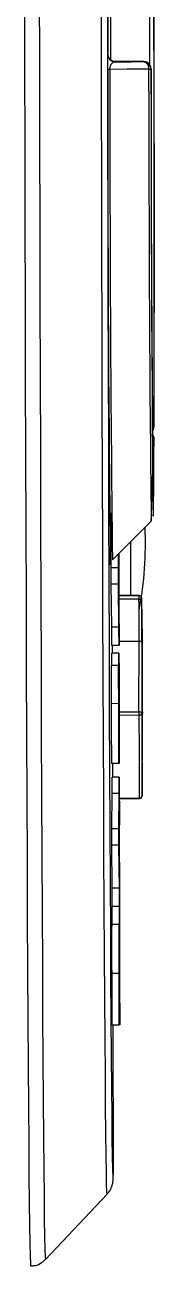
# Model space of a CAD drawing. Header units: millimetres. Extents: x 2301 to 4250, y 838 to 2217.
# Drawn here: x 3352.3 to 3361.4, y 1100.1 to 1186.9 of the extents above; entities that cross this region are included whole.
import ezdxf

# ---------------------------------------------------------------- set-up
doc = ezdxf.new("R2010")
doc.units = ezdxf.units.MM

msp = doc.modelspace()

# ---------------------------------------------------------------- linework, layer by layer
at = {"color": 7, "linetype": 'Continuous', "lineweight": 25}
for p, q in [((3358.149, 1184.797), (3358.168, 1184.804)), ((3358.669, 1184.305), (3358.65, 1184.298)), ((3360.666, 1184.307), (3358.669, 1184.305)), ((3360.657, 1184.304), (3360.666, 1184.307)), ((3361.013, 1182.236), (3361.01, 1183.773)), ((3361.166, 1183.808), (3361.157, 1183.804)), ((3361.362, 1161.027), (3361.37, 1158.789)), ((3361.334, 1158.146), (3361.351, 1158.02)), ((3361.359, 1155.782), (3361.351, 1158.02)), ((3358.471, 1149.49), (3361.173, 1152.202)), ((3361.173, 1152.202), (3361.171, 1152.206)), ((3358.388, 1148.944), (3358.409, 1151.415)), ((3358.888, 1148.945), (3358.896, 1149.917)), ((3358.906, 1149.45), (3358.894, 1148.085)), ((3358.911, 1146.459), (3358.906, 1149.45)), ((3358.91, 1149.874), (3358.908, 1149.62)), ((3358.908, 1149.62), (3358.914, 1146.252)), ((3358.918, 1149.938), (3358.919, 1149.228)), ((3358.325, 1149.136), (3358.324, 1149.137)), ((3358.888, 1148.945), (3358.388, 1148.944)), ((3358.39, 1147.799), (3358.388, 1148.944)), ((3358.89, 1147.8), (3358.888, 1148.945)), ((3358.917, 1149.227), (3358.908, 1149.227)), ((3358.919, 1149.228), (3358.917, 1149.227)), ((3358.89, 1147.8), (3358.39, 1147.799)), ((3358.42, 1144.791), (3358.39, 1147.799)), ((3358.92, 1144.792), (3358.89, 1147.8)), ((3358.894, 1148.085), (3358.911, 1146.459)), ((3360.323, 1146.999), (3358.912, 1146.996)), ((3358.912, 1146.993), (3360.322, 1146.995)), ((3360.322, 1146.742), (3358.913, 1146.739)), ((3360.322, 1146.995), (3360.323, 1146.999)), ((3358.922, 1146.595), (3358.913, 1146.595)), ((3358.923, 1146.595), (3358.913, 1146.595)), ((3358.914, 1146.252), (3358.916, 1146.011)), ((3358.922, 1146.595), (3358.923, 1146.595)), ((3358.923, 1146.595), (3358.929, 1143.506)), ((3358.92, 1144.792), (3358.42, 1144.791)), ((3360.533, 1144.621), (3360.525, 1139.105)), ((3360.535, 1144.196), (3360.531, 1141.651)), ((3360.532, 1144.196), (3360.535, 1144.196)), ((3360.533, 1144.621), (3360.535, 1144.338)), ((3360.533, 1144.621), (3360.533, 1144.621)), ((3360.533, 1144.338), (3360.535, 1144.338)), ((3358.927, 1143.506), (3358.427, 1143.505)), ((3358.479, 1142.975), (3358.478, 1143.505)), ((3358.929, 1143.506), (3358.927, 1143.506)), ((3358.928, 1143.815), (3360.324, 1143.817)), ((3360.317, 1138.885), (3360.324, 1143.817)), ((3360.525, 1143.676), (3360.518, 1138.743)), ((3358.415, 1142.974), (3358.417, 1142.975)), ((3358.915, 1142.975), (3358.415, 1142.974)), ((3358.417, 1142.124), (3358.415, 1142.974)), ((3358.917, 1142.976), (3358.417, 1142.975)), ((3358.915, 1142.975), (3358.917, 1142.976)), ((3358.92, 1140.013), (3358.915, 1142.975)), ((3358.401, 1142.121), (3358.407, 1142.123)), ((3358.901, 1142.122), (3358.401, 1142.121)), ((3358.907, 1142.124), (3358.407, 1142.123)), ((3358.901, 1142.122), (3358.907, 1142.124)), ((3358.907, 1142.124), (3358.908, 1141.438)), ((3358.923, 1142.268), (3358.931, 1142.271)), ((3358.931, 1142.271), (3358.932, 1141.691)), ((3358.932, 1141.691), (3358.931, 1141.145)), ((3360.529, 1141.651), (3360.531, 1141.651)), ((3360.531, 1141.651), (3360.545, 1138.893)), ((3358.927, 1140.897), (3358.925, 1140.896)), ((3360.531, 1141.226), (3360.527, 1138.681)), ((3360.528, 1141.226), (3360.531, 1141.226)), ((3360.531, 1141.226), (3360.544, 1138.469)), ((3360.551, 1141.014), (3360.543, 1135.499)), ((3360.548, 1141.439), (3360.545, 1138.893)), ((3360.548, 1141.439), (3360.549, 1141.439)), ((3360.548, 1141.156), (3360.55, 1141.156)), ((3360.548, 1141.014), (3360.551, 1141.014)), ((3360.549, 1141.439), (3360.55, 1141.156)), ((3358.922, 1140.013), (3358.92, 1140.013)), ((3358.904, 1139.446), (3358.404, 1139.445)), ((3358.937, 1138.882), (3360.317, 1138.885)), ((3360.525, 1138.964), (3360.527, 1138.681)), ((3360.542, 1138.893), (3360.545, 1138.893)), ((3360.318, 1138.631), (3358.937, 1138.629)), ((3360.527, 1138.681), (3360.527, 1138.681)), ((3360.544, 1138.469), (3360.541, 1135.923)), ((3360.546, 1133.016), (3360.553, 1137.949)), ((3360.541, 1135.782), (3360.542, 1135.499)), ((3360.542, 1135.499), (3360.543, 1135.499)), ((3358.927, 1135.268), (3358.427, 1135.267)), ((3358.494, 1134.313), (3358.492, 1135.267)), ((3358.443, 1134.312), (3358.444, 1134.313)), ((3358.943, 1134.313), (3358.443, 1134.312)), ((3358.944, 1134.314), (3358.444, 1134.313)), ((3358.943, 1134.313), (3358.944, 1134.314)), ((3358.944, 1134.314), (3358.95, 1130.98)), ((3358.419, 1130.696), (3358.44, 1133.168)), ((3358.94, 1133.169), (3358.44, 1133.168)), ((3358.919, 1130.697), (3358.94, 1133.169)), ((3358.947, 1132.847), (3360.346, 1132.85)), ((3358.947, 1132.813), (3360.346, 1132.816)), ((3358.937, 1131.202), (3358.925, 1129.837)), ((3358.942, 1128.212), (3358.937, 1131.202)), ((3358.942, 1131.627), (3358.939, 1131.373)), ((3358.939, 1131.373), (3358.945, 1128.005)), ((3358.919, 1130.697), (3358.419, 1130.696)), ((3358.421, 1129.552), (3358.419, 1130.696)), ((3358.921, 1129.553), (3358.919, 1130.697)), ((3358.949, 1130.98), (3358.94, 1130.98)), ((3358.95, 1130.98), (3358.949, 1130.98)), ((3358.921, 1129.553), (3358.421, 1129.552)), ((3358.452, 1126.544), (3358.421, 1129.552)), ((3358.952, 1126.544), (3358.921, 1129.553)), ((3358.925, 1129.837), (3358.942, 1128.212)), ((3358.955, 1128.348), (3358.944, 1128.348)), ((3358.953, 1128.347), (3358.944, 1128.347)), ((3358.945, 1128.005), (3358.948, 1127.763)), ((3358.953, 1128.347), (3358.955, 1128.348)), ((3358.955, 1128.348), (3358.964, 1123.265)), ((3358.952, 1126.544), (3358.452, 1126.544)), ((3358.959, 1125.268), (3358.459, 1125.267)), ((3358.939, 1124.014), (3358.439, 1124.013)), ((3358.954, 1123.218), (3358.957, 1123.85)), ((3358.964, 1123.265), (3358.96, 1122.289)), ((3358.952, 1121.808), (3358.952, 1121.808)), ((3358.96, 1122.289), (3358.957, 1121.677)), ((3358.443, 1116.989), (3358.437, 1120.602)), ((3358.937, 1120.602), (3358.437, 1120.602)), ((3358.943, 1116.99), (3358.937, 1120.602)), ((3358.955, 1119.215), (3358.954, 1120.032)), ((3358.956, 1120.007), (3358.957, 1119.216)), ((3358.968, 1120.068), (3358.969, 1120.068)), ((3358.969, 1120.068), (3358.974, 1117.003)), ((3358.942, 1119.21), (3358.955, 1119.215)), ((3358.957, 1119.216), (3358.965, 1119.219)), ((3358.965, 1119.219), (3358.957, 1119.219)), ((3358.967, 1117.847), (3358.948, 1117.839)), ((3358.943, 1116.99), (3358.443, 1116.989)), ((3358.541, 1106.927), (3358.524, 1116.99)), ((3358.945, 1116.991), (3358.943, 1116.99)), ((3358.974, 1117.003), (3358.973, 1117.002)), ((3353.783, 1100.61), (3358.099, 1105.174))]:
    msp.add_line(p, q, dxfattribs=at)
at = {"color": 7, "linetype": 'Continuous', "lineweight": 25, "flags": 128}
for points in [[(3361.37, 1158.789), (3361.375, 1161.046), (3361.379, 1163.597), (3361.381, 1166.411), (3361.382, 1169.458), (3361.382, 1172.702), (3361.38, 1176.107), (3361.377, 1179.634), (3361.373, 1183.242), (3361.367, 1186.892), (3361.36, 1190.541), (3361.352, 1194.149), (3361.343, 1197.673), (3361.333, 1201.074), (3361.322, 1204.314), (3361.311, 1207.356), (3361.299, 1210.164), (3361.286, 1212.708), (3361.273, 1214.958)], [(3361.273, 1212.717), (3361.285, 1210.633), (3361.296, 1208.284), (3361.307, 1205.694), (3361.318, 1202.894), (3361.328, 1199.914), (3361.337, 1196.788), (3361.346, 1193.551), (3361.353, 1190.239), (3361.359, 1186.889), (3361.364, 1183.538), (3361.369, 1180.225), (3361.371, 1176.985), (3361.373, 1173.856), (3361.373, 1170.872), (3361.372, 1168.067), (3361.37, 1165.472), (3361.367, 1163.117), (3361.362, 1161.027)], [(3358.099, 1105.174), (3358.099, 1105.173), (3358.082, 1105.334), (3358.064, 1105.844), (3358.046, 1106.702), (3358.028, 1107.904), (3358.009, 1109.445), (3357.99, 1111.319), (3357.971, 1113.516), (3357.951, 1116.028), (3357.932, 1118.844), (3357.913, 1121.953), (3357.894, 1125.339), (3357.876, 1128.99), (3357.858, 1132.889), (3357.84, 1137.02), (3357.823, 1141.365), (3357.806, 1145.905), (3357.79, 1150.62), (3357.774, 1155.492), (3357.76, 1160.498), (3357.746, 1165.617), (3357.733, 1170.828), (3357.721, 1176.108), (3357.711, 1181.433), (3357.701, 1186.782), (3357.692, 1192.132)], [(3352.773, 1100.142), (3352.773, 1100.142), (3352.755, 1100.323), (3352.737, 1100.858), (3352.718, 1101.747), (3352.699, 1102.984), (3352.68, 1104.565), (3352.66, 1106.484), (3352.64, 1108.732), (3352.62, 1111.301), (3352.601, 1114.179), (3352.581, 1117.356), (3352.561, 1120.817), (3352.542, 1124.55), (3352.523, 1128.538), (3352.504, 1132.765), (3352.486, 1137.214), (3352.469, 1141.866), (3352.452, 1146.703), (3352.435, 1151.705), (3352.42, 1156.851), (3352.405, 1162.12), (3352.392, 1167.491), (3352.379, 1172.941), (3352.367, 1178.448), (3352.357, 1183.99), (3352.347, 1189.544)], [(3353.358, 1189.531), (3353.368, 1184.007), (3353.378, 1178.495), (3353.39, 1173.018), (3353.403, 1167.597), (3353.416, 1162.255), (3353.431, 1157.014), (3353.446, 1151.896), (3353.462, 1146.921), (3353.479, 1142.11), (3353.496, 1137.482), (3353.514, 1133.057), (3353.533, 1128.852), (3353.552, 1124.886), (3353.571, 1121.173), (3353.591, 1117.731), (3353.61, 1114.571), (3353.63, 1111.708), (3353.65, 1109.153), (3353.669, 1106.917), (3353.689, 1105.009), (3353.708, 1103.436), (3353.727, 1102.205), (3353.746, 1101.322), (3353.764, 1100.789), (3353.782, 1100.609), (3353.783, 1100.61)], [(3358.112, 1189.479), (3358.121, 1184.09), (3358.131, 1178.715), (3358.143, 1173.375), (3358.155, 1168.096), (3358.169, 1162.901), (3358.183, 1157.813), (3358.198, 1152.855), (3358.214, 1148.048), (3358.231, 1143.414), (3358.248, 1138.975), (3358.266, 1134.749), (3358.284, 1130.755), (3358.302, 1127.012), (3358.321, 1123.536), (3358.341, 1120.343), (3358.36, 1117.446), (3358.379, 1114.859), (3358.398, 1112.594), (3358.418, 1110.659), (3358.436, 1109.065), (3358.455, 1107.818), (3358.473, 1106.923), (3358.491, 1106.385), (3358.506, 1106.21)], [(3358.169, 1184.799), (3358.169, 1184.949), (3358.168, 1185.567), (3358.166, 1186.186), (3358.165, 1186.805), (3358.164, 1187.424), (3358.163, 1188.042), (3358.162, 1188.661), (3358.161, 1189.278)], [(3358.358, 1184.413), (3358.357, 1185.18), (3358.351, 1188.583), (3358.35, 1189.199)], [(3361.074, 1183.986), (3361.069, 1186.888), (3361.064, 1189.526)], [(3358.65, 1184.298), (3359.774, 1184.301), (3360.657, 1184.304)], [(3361.01, 1183.773), (3359.489, 1183.77), (3358.294, 1183.767)], [(3361.157, 1183.804), (3361.165, 1180.187), (3361.174, 1176.645), (3361.184, 1173.218), (3361.195, 1169.947), (3361.206, 1166.867), (3361.218, 1164.015), (3361.231, 1161.422), (3361.244, 1159.117), (3361.257, 1157.128), (3361.27, 1155.476), (3361.283, 1154.18), (3361.296, 1153.256), (3361.308, 1152.713), (3361.32, 1152.557), (3361.331, 1152.791), (3361.341, 1153.412), (3361.35, 1154.413), (3361.359, 1155.782)], [(3361.351, 1158.02), (3361.343, 1156.784), (3361.334, 1155.885), (3361.334, 1155.835)], [(3360.533, 1144.621), (3360.533, 1144.633), (3360.533, 1144.642), (3360.533, 1144.648), (3360.533, 1144.65), (3360.533, 1144.648), (3360.533, 1144.642), (3360.533, 1144.633), (3360.533, 1144.621)], [(3360.549, 1141.439), (3360.549, 1141.451), (3360.549, 1141.46), (3360.549, 1141.466), (3360.549, 1141.468), (3360.549, 1141.466), (3360.549, 1141.46), (3360.549, 1141.451), (3360.548, 1141.439)], [(3360.558, 1138.885), (3360.558, 1138.886), (3360.56, 1138.855), (3360.561, 1138.769)], [(3360.518, 1138.743), (3360.514, 1138.722), (3360.503, 1138.701), (3360.484, 1138.681), (3360.459, 1138.664), (3360.429, 1138.65), (3360.394, 1138.64), (3360.357, 1138.633), (3360.318, 1138.631)], [(3360.527, 1138.681), (3360.527, 1138.668), (3360.527, 1138.659), (3360.527, 1138.653), (3360.527, 1138.652), (3360.527, 1138.653), (3360.527, 1138.659), (3360.527, 1138.668), (3360.527, 1138.681)], [(3360.555, 1138.721), (3360.557, 1138.73), (3360.561, 1138.769)], [(3360.555, 1138.723), (3360.557, 1138.731), (3360.561, 1138.769)], [(3360.542, 1135.499), (3360.542, 1135.486), (3360.542, 1135.477), (3360.542, 1135.472), (3360.543, 1135.47), (3360.543, 1135.472), (3360.543, 1135.477), (3360.543, 1135.486), (3360.543, 1135.499)], [(3358.506, 1106.21), (3358.508, 1106.206), (3358.525, 1106.387), (3358.541, 1106.927)]]:
    msp.add_lwpolyline(points, dxfattribs=at)
at = {"color": 7, "linetype": 'Continuous', "lineweight": 25}
for centre, radius, start, end in [((3358.649, 1184.798), 0.5, 180.09864, 270.09834), ((3360.561, 1183.857), 0.457, 349.43053, 77.87658), ((3360.657, 1183.804), 0.5, 0.09864, 90.09834), ((5953.194, 1179.694), 2595.05, 179.910713, 180.674669), ((3358.277, 1183.47), 0.297, 86.61725, 115.90438), ((5728.544, 1178.823), 2370.254, 179.880493, 180.709083), ((3361.027, 1184.052), 0.28, 266.48606, 297.72202), ((5570.617, 1180.885), 2209.454, 179.924204, 180.667867), ((5895.186, 1180.542), 2534.173, 179.961707, 180.640675), ((3361.166, 1158.815), 0.205, 297.93947, 352.6439), ((3360.87, 1158.788), 0.5, 321.98455, 359.84206), ((3356.68, 1155.616), 4.659, 354.03002, 2.69916), ((3294.044, 1154.602), 67.172, 357.95233, 0.58995), ((3272.618, 1152.004), 85.754, 358.08312, 0.52304), ((3336.274, 1150.625), 24.5, 349.14935, 2.69032), ((5309.921, 1153.921), 1950.196, 180.09313, 180.203408), ((5329.036, 1153.971), 1969.308, 180.093574, 180.202875), ((3383.18, 1146.855), 22.858, 179.64804, 180.28338), ((3360.322, 1146.795), 0.2, 0.11705, 90.10991), ((3360.368, 1146.971), 0.234, 258.66718, 311.42285), ((2569.539, 1144.574), 790.786, 359.94516, 0.157059), ((2517.02, 1144.483), 843.505, 359.94516, 0.157059), ((2758.995, 1139.857), 601.568, 359.896412, 0.660921), ((3334.199, 1144.222), 26.336, 359.94466, 0.25233), ((3360.35, 1143.64), 0.179, 11.69361, 98.09412), ((3334.214, 1141.04), 26.336, 359.94466, 0.25233), ((3360.343, 1138.707), 0.179, 11.69361, 98.09412), ((3414.594, 1138.835), 54.276, 179.94747, 180.21494), ((3386.861, 1139.08), 26.336, 179.94466, 180.25233), ((3409.815, 1138.141), 49.263, 179.1351, 180.2239), ((5733.519, 1147.283), 2373.217, 180.208878, 180.348456), ((5711.643, 1147.315), 2351.141, 180.208878, 180.348456), ((3386.877, 1135.898), 26.336, 179.94466, 180.25233), ((3360.361, 1133.035), 0.186, 265.27935, 354.11296), ((3360.346, 1133.016), 0.2, 270.09849, 359.91832), ((3361.372, 1132.845), 1.026, 179.73008, 181.64408), ((3357.041, 1106.925), 1.5, 358.75998, 0.09872)]:
    msp.add_arc(centre, radius, start, end, dxfattribs=at)
for points, knots in [([(3358.147, 1183.738), (3358.147, 1183.82), (3358.146, 1183.986), (3358.146, 1184.288), (3358.147, 1184.57), (3358.148, 1184.762), (3358.149, 1184.785), (3358.149, 1184.797)], [0, 0, 0, 0, 0.125386, 0.251061, 0.500313, 0.750116, 1, 1, 1, 1]), ([(3358.669, 1184.305), (3358.598, 1184.313), (3358.49, 1184.326), (3358.359, 1184.405), (3358.306, 1184.463), (3358.28, 1184.49)], [0, 0, 0, 0, 0.49907, 0.762803, 1, 1, 1, 1]), ([(3358.294, 1183.767), (3358.294, 1183.788), (3358.293, 1183.83), (3358.302, 1183.915), (3358.325, 1184.011), (3358.365, 1184.103), (3358.433, 1184.203), (3358.529, 1184.281), (3358.609, 1184.292), (3358.65, 1184.298)], [0, 0, 0, 0, 0.04691, 0.093633, 0.194711, 0.311017, 0.43912, 0.713502, 1, 1, 1, 1]), ([(3360.877, 1184.261), (3360.846, 1184.273), (3360.778, 1184.301), (3360.705, 1184.305), (3360.666, 1184.307)], [0, 0, 0, 0, 0.455331, 1, 1, 1, 1]), ([(3361.166, 1183.808), (3361.161, 1183.861), (3361.152, 1183.953), (3361.09, 1184.081), (3361.004, 1184.188), (3360.917, 1184.238), (3360.877, 1184.261)], [0, 0, 0, 0, 0.294647, 0.501246, 0.766423, 1, 1, 1, 1]), ([(3358.37, 1159.751), (3358.367, 1159.751), (3358.359, 1159.75), (3358.349, 1159.744), (3358.347, 1159.736), (3358.347, 1159.73)], [0, 0, 0, 0, 0.217261, 0.447737, 1, 1, 1, 1]), ([(3358.917, 1149.227), (3358.917, 1149.344), (3358.917, 1149.578), (3358.916, 1149.858), (3358.915, 1149.93), (3358.915, 1149.936)], [0, 0, 0, 0, 0.479572, 0.956273, 1, 1, 1, 1]), ([(3358.916, 1146.011), (3358.917, 1145.921), (3358.919, 1145.762), (3358.92, 1145.717), (3358.921, 1145.698)], [0, 0, 0, 0, 0.560389, 1, 1, 1, 1]), ([(3358.921, 1145.698), (3358.921, 1145.705), (3358.922, 1145.721), (3358.923, 1146.057), (3358.922, 1146.39), (3358.922, 1146.595)], [0, 0, 0, 0, 0.280881, 0.558857, 1, 1, 1, 1]), ([(3358.427, 1143.505), (3358.427, 1143.694), (3358.426, 1144.076), (3358.423, 1144.483), (3358.421, 1144.674), (3358.42, 1144.791)], [0, 0, 0, 0, 0.277759, 0.558212, 1, 1, 1, 1]), ([(3358.927, 1143.506), (3358.927, 1143.695), (3358.926, 1144.076), (3358.923, 1144.484), (3358.921, 1144.675), (3358.92, 1144.792)], [0, 0, 0, 0, 0.277759, 0.558212, 1, 1, 1, 1]), ([(3358.917, 1142.976), (3358.917, 1142.864), (3358.918, 1142.641), (3358.919, 1142.392), (3358.921, 1142.263), (3358.922, 1142.266), (3358.923, 1142.268)], [0, 0, 0, 0, 0.186749, 0.372334, 0.559123, 1, 1, 1, 1]), ([(3358.404, 1139.445), (3358.403, 1139.951), (3358.402, 1140.854), (3358.401, 1141.734), (3358.401, 1142.121)], [0, 0, 0, 0, 0.559915, 1, 1, 1, 1]), ([(3358.904, 1139.446), (3358.903, 1139.952), (3358.902, 1140.855), (3358.901, 1141.735), (3358.901, 1142.122)], [0, 0, 0, 0, 0.559915, 1, 1, 1, 1]), ([(3358.908, 1141.438), (3358.907, 1141.349), (3358.906, 1141.17), (3358.905, 1140.669), (3358.905, 1139.998), (3358.906, 1139.572), (3358.906, 1139.359)], [0, 0, 0, 0, 0.280768, 0.559632, 0.779361, 1, 1, 1, 1]), ([(3358.925, 1140.896), (3358.925, 1140.893), (3358.924, 1140.886), (3358.922, 1140.824), (3358.921, 1140.457), (3358.922, 1140.162), (3358.922, 1140.013)], [0, 0, 0, 0, 0.281496, 0.561608, 0.779328, 1, 1, 1, 1]), ([(3358.934, 1139.229), (3358.934, 1139.47), (3358.933, 1139.95), (3358.931, 1140.578), (3358.928, 1140.868), (3358.927, 1140.887), (3358.927, 1140.897)], [0, 0, 0, 0, 0.281149, 0.559501, 0.77912, 1, 1, 1, 1]), ([(3358.931, 1141.145), (3358.932, 1140.765), (3358.935, 1140.084), (3358.936, 1139.312), (3358.937, 1138.972)], [0, 0, 0, 0, 0.559112, 1, 1, 1, 1]), ([(3358.427, 1135.267), (3358.425, 1135.31), (3358.421, 1135.397), (3358.414, 1136.294), (3358.407, 1137.793), (3358.405, 1138.894), (3358.404, 1139.445)], [0, 0, 0, 0, 0.280862, 0.560394, 0.779988, 1, 1, 1, 1]), ([(3358.927, 1135.268), (3358.925, 1135.311), (3358.921, 1135.398), (3358.914, 1136.295), (3358.907, 1137.794), (3358.905, 1138.895), (3358.904, 1139.446)], [0, 0, 0, 0, 0.280862, 0.560394, 0.779988, 1, 1, 1, 1]), ([(3358.906, 1139.359), (3358.907, 1139.123), (3358.908, 1138.652), (3358.911, 1137.824), (3358.915, 1137.172), (3358.92, 1136.823), (3358.923, 1136.792), (3358.925, 1136.777)], [0, 0, 0, 0, 0.12501, 0.249986, 0.498689, 0.74914, 1, 1, 1, 1]), ([(3358.925, 1136.777), (3358.926, 1136.791), (3358.929, 1136.82), (3358.933, 1137.102), (3358.935, 1137.693), (3358.935, 1138.521), (3358.935, 1138.993), (3358.934, 1139.229)], [0, 0, 0, 0, 0.250973, 0.501644, 0.750146, 0.874991, 1, 1, 1, 1]), ([(3358.937, 1138.972), (3358.938, 1138.375), (3358.939, 1137.478), (3358.938, 1136.502), (3358.937, 1135.786), (3358.933, 1135.334), (3358.929, 1135.29), (3358.927, 1135.268)], [0, 0, 0, 0, 0.24891, 0.374053, 0.49929, 0.749224, 1, 1, 1, 1]), ([(3358.44, 1133.168), (3358.441, 1133.269), (3358.443, 1133.41), (3358.444, 1133.88), (3358.443, 1134.168), (3358.443, 1134.312)], [0, 0, 0, 0, 0.560642, 0.779888, 1, 1, 1, 1]), ([(3358.94, 1133.169), (3358.941, 1133.27), (3358.943, 1133.411), (3358.944, 1133.881), (3358.943, 1134.169), (3358.943, 1134.313)], [0, 0, 0, 0, 0.560642, 0.779888, 1, 1, 1, 1]), ([(3358.945, 1131.868), (3358.944, 1131.845), (3358.943, 1131.802), (3358.942, 1131.68), (3358.942, 1131.627)], [0, 0, 0, 0, 0.559614, 1, 1, 1, 1]), ([(3358.949, 1130.98), (3358.949, 1131.1), (3358.948, 1131.339), (3358.947, 1131.67), (3358.946, 1131.856), (3358.945, 1131.864), (3358.945, 1131.868)], [0, 0, 0, 0, 0.281196, 0.560708, 0.779652, 1, 1, 1, 1]), ([(3358.948, 1127.763), (3358.948, 1127.674), (3358.95, 1127.514), (3358.952, 1127.469), (3358.952, 1127.45)], [0, 0, 0, 0, 0.560389, 1, 1, 1, 1]), ([(3358.952, 1127.45), (3358.953, 1127.458), (3358.954, 1127.473), (3358.954, 1127.809), (3358.954, 1128.143), (3358.953, 1128.347)], [0, 0, 0, 0, 0.2808814, 0.5588569, 1, 1, 1, 1]), ([(3358.459, 1125.267), (3358.458, 1125.455), (3358.457, 1125.832), (3358.454, 1126.237), (3358.453, 1126.427), (3358.452, 1126.544)], [0, 0, 0, 0, 0.277989, 0.558369, 1, 1, 1, 1]), ([(3358.959, 1125.268), (3358.958, 1125.456), (3358.957, 1125.833), (3358.954, 1126.237), (3358.953, 1126.428), (3358.952, 1126.544)], [0, 0, 0, 0, 0.277989, 0.558369, 1, 1, 1, 1]), ([(3358.457, 1124.013), (3358.458, 1124.148), (3358.459, 1124.354), (3358.459, 1124.819), (3358.459, 1125.118), (3358.459, 1125.267)], [0, 0, 0, 0, 0.484465, 0.741988, 1, 1, 1, 1]), ([(3358.957, 1123.85), (3358.958, 1124.011), (3358.959, 1124.253), (3358.959, 1124.757), (3358.959, 1125.097), (3358.959, 1125.268)], [0, 0, 0, 0, 0.500859, 0.750056, 1, 1, 1, 1]), ([(3358.437, 1120.602), (3358.436, 1121.005), (3358.435, 1121.811), (3358.434, 1122.803), (3358.435, 1123.454), (3358.436, 1123.926), (3358.438, 1123.979), (3358.439, 1124.013)], [0, 0, 0, 0, 0.250739, 0.500635, 0.625825, 0.750925, 1, 1, 1, 1]), ([(3358.937, 1120.602), (3358.936, 1121.007), (3358.935, 1121.811), (3358.934, 1122.8), (3358.935, 1123.452), (3358.936, 1123.793), (3358.937, 1123.978), (3358.938, 1124.001), (3358.939, 1124.014)], [0, 0, 0, 0, 0.2506607, 0.4979437, 0.6250501, 0.7485035, 0.8630456, 1, 1, 1, 1]), ([(3358.939, 1124.014), (3358.94, 1123.984), (3358.942, 1123.927), (3358.946, 1123.452), (3358.949, 1122.716), (3358.951, 1122.129), (3358.952, 1121.808)], [0, 0, 0, 0, 0.2597473, 0.4988551, 0.7262382, 1, 1, 1, 1]), ([(3358.942, 1122.505), (3358.941, 1122.487), (3358.94, 1122.459), (3358.939, 1122.212), (3358.938, 1121.922), (3358.938, 1121.554), (3358.939, 1121.001), (3358.939, 1120.558), (3358.94, 1120.267)], [0, 0, 0, 0, 0.248913, 0.377128, 0.499414, 0.62032, 0.749749, 1, 1, 1, 1]), ([(3358.954, 1120.032), (3358.953, 1120.354), (3358.952, 1120.838), (3358.95, 1121.453), (3358.949, 1121.855), (3358.947, 1122.174), (3358.945, 1122.457), (3358.943, 1122.486), (3358.942, 1122.505)], [0, 0, 0, 0, 0.25081, 0.377495, 0.500739, 0.621995, 0.75072, 1, 1, 1, 1]), ([(3358.952, 1121.808), (3358.952, 1121.969), (3358.952, 1122.283), (3358.953, 1122.793), (3358.954, 1123.047), (3358.954, 1123.218)], [0, 0, 0, 0, 0.254228, 0.496443, 1, 1, 1, 1]), ([(3358.957, 1121.677), (3358.956, 1121.501), (3358.955, 1121.28), (3358.955, 1120.855), (3358.955, 1120.494), (3358.955, 1120.203), (3358.956, 1120.007)], [0, 0, 0, 0, 0.500463, 0.628032, 0.749537, 1, 1, 1, 1]), ([(3358.94, 1120.267), (3358.94, 1120.091), (3358.941, 1119.738), (3358.941, 1119.386), (3358.942, 1119.21)], [0, 0, 0, 0, 0.500066, 1, 1, 1, 1]), ([(3358.965, 1119.219), (3358.966, 1119.211), (3358.967, 1119.203), (3358.968, 1119.357), (3358.968, 1119.452), (3358.968, 1119.684), (3358.968, 1119.914), (3358.968, 1120.068)], [0, 0, 0, 0, 0.500445, 0.5665268, 0.6257658, 0.7503222, 1, 1, 1, 1]), ([(3358.948, 1117.839), (3358.947, 1117.837), (3358.946, 1117.834), (3358.945, 1117.798), (3358.944, 1117.642), (3358.944, 1117.377), (3358.944, 1117.146), (3358.945, 1116.991)], [0, 0, 0, 0, 0.249787, 0.498689, 0.623422, 0.747972, 1, 1, 1, 1]), ([(3358.973, 1117.002), (3358.973, 1117.156), (3358.972, 1117.387), (3358.971, 1117.655), (3358.969, 1117.884), (3358.968, 1117.864), (3358.967, 1117.847)], [0, 0, 0, 0, 0.2507793, 0.3764347, 0.5002315, 1, 1, 1, 1]), ([(3358.105, 1105.193), (3358.159, 1105.251), (3358.279, 1105.383), (3358.383, 1105.592), (3358.447, 1105.765), (3358.482, 1105.904), (3358.502, 1106.022), (3358.513, 1106.131), (3358.524, 1106.303), (3358.533, 1106.541), (3358.539, 1106.821), (3358.541, 1106.892)], [0, 0, 0, 0, 0.023039, 0.051861, 0.077241, 0.106963, 0.156677, 0.245132, 0.41105, 0.851314, 1, 1, 1, 1]), ([(3352.775, 1100.167), (3352.879, 1100.169), (3353.146, 1100.175), (3353.506, 1100.362), (3353.767, 1100.571), (3353.852, 1100.695), (3353.87, 1100.721)], [0, 0, 0, 0, 0.23887, 0.610468, 0.918696, 1, 1, 1, 1])]:
    msp.add_open_spline(points, degree=3, knots=knots, dxfattribs=at)
msp.add_open_spline([(3358.28, 1184.49), (3358.248, 1184.538), (3358.184, 1184.633), (3358.174, 1184.747), (3358.168, 1184.804)], degree=3, dxfattribs=at)

doc.saveas('drawing.dxf')
